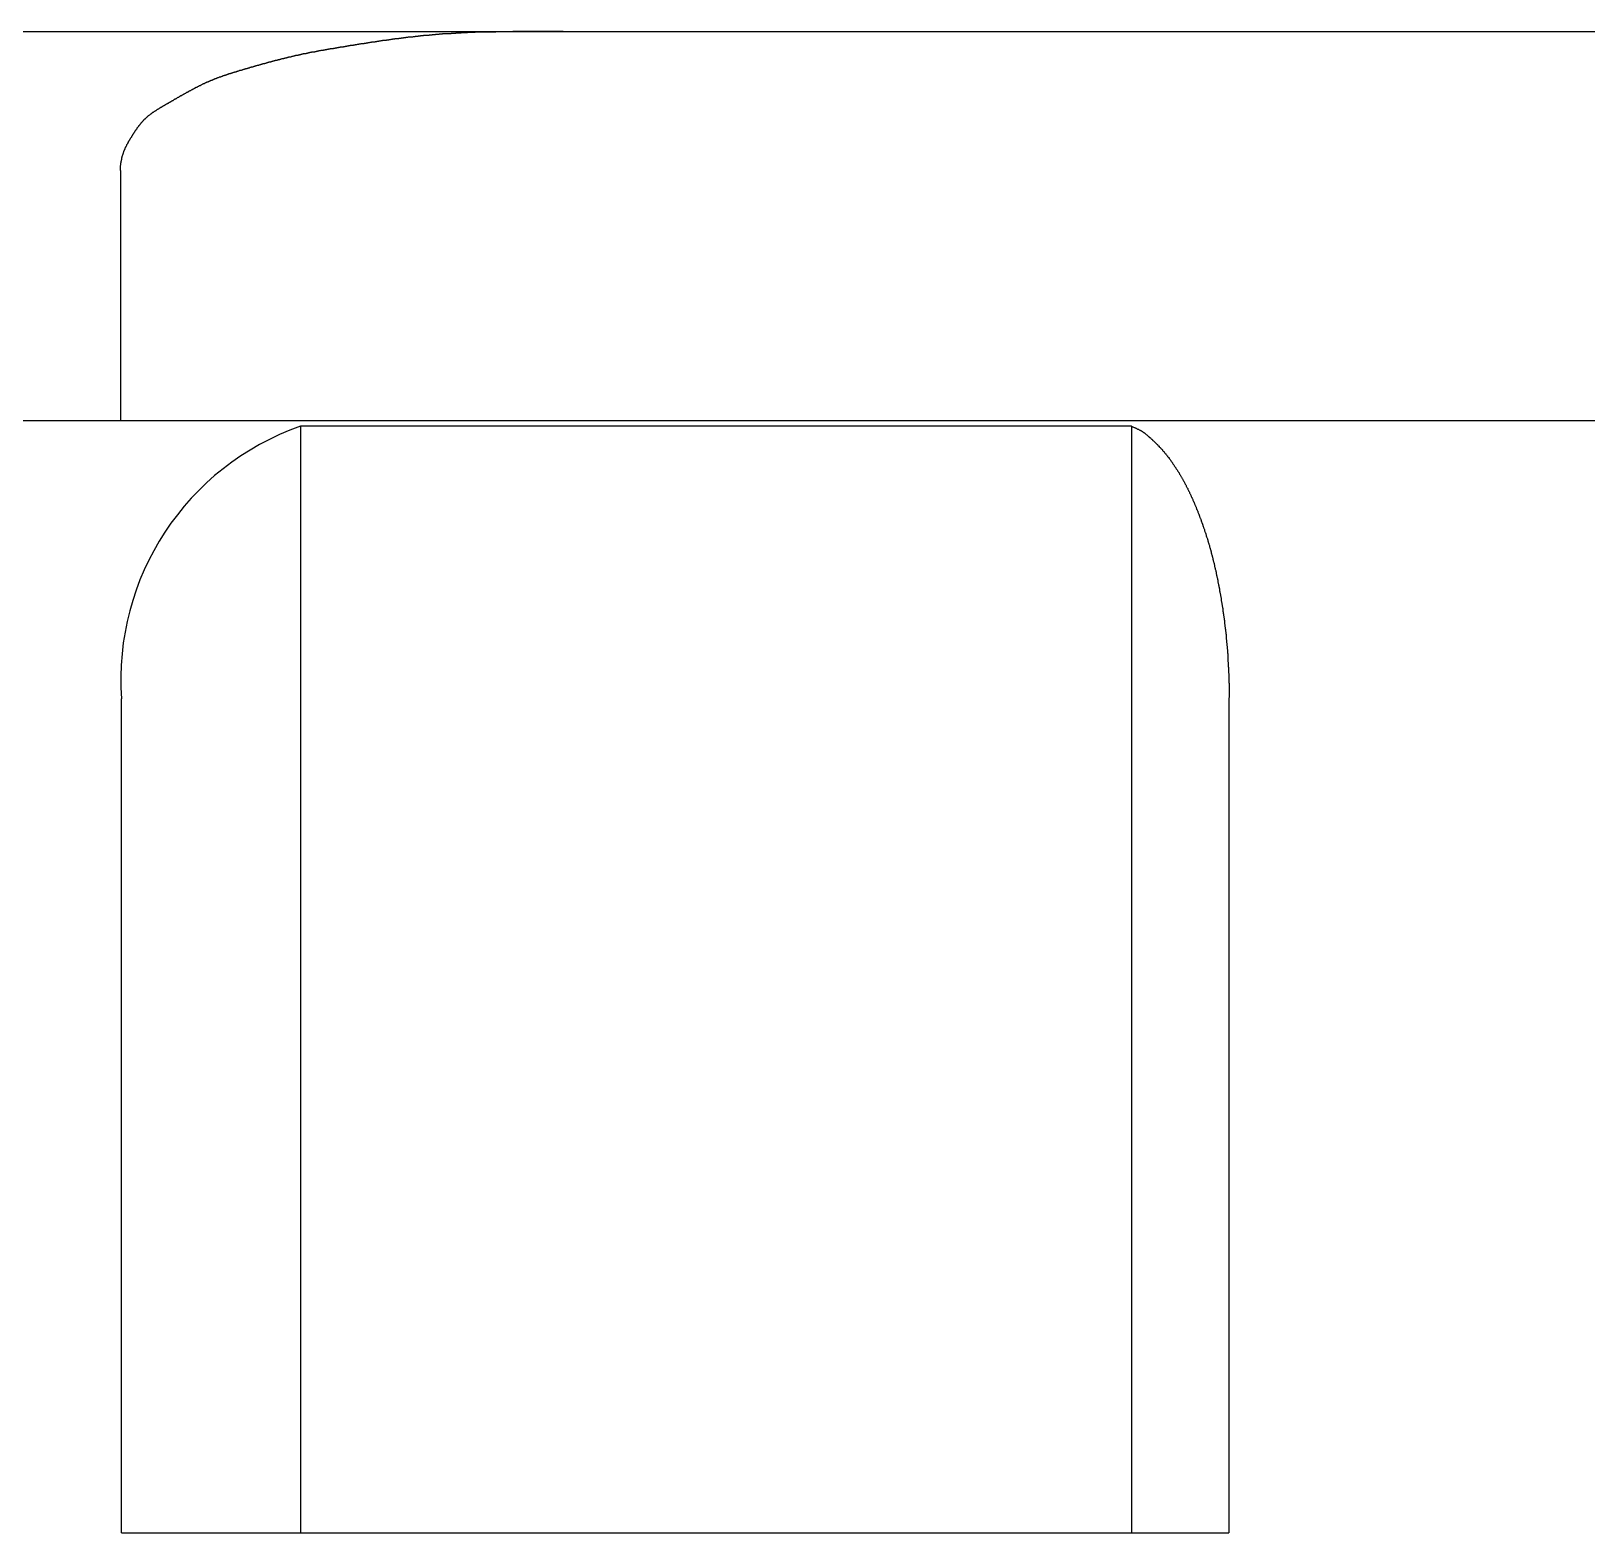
# Model space of a CAD drawing. Extents: x 257 to 467, y 148 to 350.
# Drawn here: x 430.34 to 435.93, y 229.48 to 234.88 of the extents above; entities that cross this region are included whole.
import ezdxf

# ---------------------------------------------------------------- set-up
doc = ezdxf.new("R2010")
doc.units = 0
doc.layers.get('0').update_dxf_attribs({"linetype": 'CONTINUOUS'})

msp = doc.modelspace()

# ---------------------------------------------------------------- linework, layer by layer
at = {"color": 7, "linetype": 'CONTINUOUS'}
for p, q in [((421.5464, 234.8772), (432.2715, 234.8772)), ((432.2715, 234.8772), (439.8214, 234.8772)), ((430.6613, 233.4772), (430.6613, 234.3772)), ((419.5464, 233.4772), (452.5464, 233.4772)), ((431.3076, 233.457), (431.3076, 229.4772)), ((434.2964, 233.457), (431.3076, 233.457)), ((434.2964, 233.457), (434.2964, 229.4772)), ((430.6644, 229.4772), (430.6644, 232.4772)), ((434.6464, 232.4772), (434.6464, 229.4772)), ((430.6644, 229.4772), (434.6464, 229.4772))]:
    msp.add_line(p, q, dxfattribs=at)
at = {"color": 7}
for points in [[(430.661, 234.377, 0), (430.661, 234.378, 0), (430.661, 234.38, 0), (430.661, 234.381, 0), (430.661, 234.382, 0), (430.661, 234.384, 0), (430.661, 234.385, 0), (430.661, 234.386, 0), (430.661, 234.388, 0), (430.661, 234.389, 0), (430.661, 234.39, 0), (430.661, 234.391, 0), (430.661, 234.393, 0), (430.661, 234.394, 0), (430.661, 234.395, 0), (430.662, 234.397, 0), (430.662, 234.398, 0), (430.662, 234.399, 0), (430.662, 234.401, 0), (430.662, 234.402, 0), (430.662, 234.403, 0), (430.662, 234.404, 0), (430.663, 234.406, 0), (430.663, 234.407, 0), (430.663, 234.408, 0), (430.663, 234.41, 0), (430.664, 234.411, 0), (430.664, 234.412, 0), (430.664, 234.414, 0), (430.664, 234.415, 0), (430.665, 234.416, 0), (430.665, 234.417, 0), (430.665, 234.419, 0), (430.665, 234.42, 0), (430.666, 234.421, 0), (430.666, 234.422, 0), (430.666, 234.424, 0), (430.667, 234.425, 0), (430.667, 234.426, 0), (430.667, 234.428, 0), (430.668, 234.429, 0), (430.668, 234.43, 0), (430.668, 234.431, 0), (430.669, 234.433, 0), (430.669, 234.434, 0), (430.67, 234.435, 0), (430.67, 234.436, 0), (430.67, 234.438, 0), (430.671, 234.439, 0), (430.671, 234.44, 0), (430.672, 234.441, 0), (430.672, 234.442, 0), (430.673, 234.444, 0), (430.673, 234.445, 0), (430.673, 234.446, 0), (430.674, 234.447, 0), (430.674, 234.449, 0), (430.675, 234.45, 0), (430.675, 234.451, 0), (430.676, 234.452, 0), (430.676, 234.453, 0), (430.677, 234.455, 0), (430.677, 234.456, 0), (430.678, 234.457, 0), (430.678, 234.458, 0), (430.679, 234.459, 0), (430.68, 234.461, 0), (430.68, 234.462, 0), (430.681, 234.463, 0), (430.681, 234.464, 0), (430.682, 234.465, 0), (430.682, 234.466, 0), (430.683, 234.468, 0), (430.684, 234.469, 0), (430.684, 234.47, 0), (430.685, 234.471, 0), (430.685, 234.472, 0), (430.686, 234.473, 0), (430.687, 234.474, 0), (430.687, 234.476, 0), (430.688, 234.477, 0), (430.689, 234.478, 0), (430.689, 234.479, 0), (430.69, 234.48, 0), (430.69, 234.481, 0), (430.691, 234.482, 0), (430.692, 234.483, 0), (430.692, 234.485, 0), (430.693, 234.486, 0), (430.694, 234.487, 0), (430.694, 234.488, 0), (430.695, 234.489, 0), (430.696, 234.49, 0), (430.696, 234.491, 0), (430.697, 234.492, 0), (430.698, 234.494, 0), (430.699, 234.495, 0), (430.699, 234.496, 0), (430.7, 234.497, 0), (430.701, 234.498, 0), (430.701, 234.499, 0), (430.702, 234.5, 0), (430.703, 234.501, 0), (430.703, 234.502, 0), (430.704, 234.503, 0), (430.705, 234.505, 0), (430.705, 234.506, 0), (430.706, 234.507, 0), (430.707, 234.508, 0), (430.708, 234.509, 0), (430.708, 234.51, 0), (430.709, 234.511, 0), (430.71, 234.512, 0), (430.71, 234.513, 0), (430.711, 234.514, 0), (430.712, 234.516, 0), (430.712, 234.517, 0), (430.713, 234.518, 0), (430.714, 234.519, 0), (430.715, 234.52, 0), (430.715, 234.521, 0), (430.716, 234.522, 0), (430.717, 234.523, 0), (430.717, 234.524, 0), (430.718, 234.525, 0), (430.719, 234.526, 0), (430.72, 234.527, 0), (430.72, 234.529, 0), (430.721, 234.53, 0), (430.722, 234.531, 0), (430.723, 234.532, 0), (430.723, 234.533, 0), (430.724, 234.534, 0), (430.725, 234.535, 0), (430.726, 234.536, 0), (430.727, 234.537, 0), (430.727, 234.538, 0), (430.728, 234.539, 0), (430.729, 234.54, 0), (430.73, 234.541, 0), (430.731, 234.542, 0), (430.731, 234.543, 0), (430.732, 234.544, 0), (430.733, 234.545, 0), (430.734, 234.546, 0), (430.735, 234.547, 0), (430.735, 234.548, 0), (430.736, 234.549, 0), (430.737, 234.55, 0), (430.738, 234.551, 0), (430.739, 234.552, 0), (430.74, 234.553, 0), (430.741, 234.554, 0), (430.742, 234.555, 0), (430.742, 234.556, 0), (430.743, 234.557, 0), (430.744, 234.558, 0), (430.745, 234.559, 0), (430.746, 234.56, 0), (430.747, 234.561, 0), (430.748, 234.562, 0), (430.749, 234.562, 0), (430.75, 234.563, 0), (430.751, 234.564, 0), (430.752, 234.565, 0), (430.753, 234.566, 0), (430.754, 234.567, 0), (430.755, 234.568, 0), (430.756, 234.569, 0), (430.757, 234.57, 0), (430.757, 234.57, 0), (430.758, 234.571, 0), (430.759, 234.572, 0), (430.76, 234.573, 0), (430.761, 234.574, 0), (430.762, 234.575, 0), (430.763, 234.575, 0), (430.764, 234.576, 0), (430.766, 234.577, 0), (430.767, 234.578, 0), (430.768, 234.579, 0), (430.769, 234.579, 0), (430.77, 234.58, 0), (430.771, 234.581, 0), (430.772, 234.582, 0), (430.773, 234.583, 0), (430.774, 234.583, 0), (430.775, 234.584, 0), (430.776, 234.585, 0), (430.777, 234.586, 0), (430.778, 234.586, 0), (430.779, 234.587, 0), (430.78, 234.588, 0), (430.781, 234.588, 0), (430.782, 234.589, 0), (430.784, 234.59, 0), (430.785, 234.591, 0), (430.786, 234.591, 0), (430.787, 234.592, 0), (430.788, 234.593, 0), (430.789, 234.593, 0), (430.79, 234.594, 0), (430.791, 234.595, 0), (430.792, 234.596, 0), (430.793, 234.596, 0), (430.795, 234.597, 0), (430.796, 234.598, 0), (430.797, 234.598, 0), (430.798, 234.599, 0), (430.799, 234.6, 0), (430.8, 234.6, 0), (430.801, 234.601, 0), (430.802, 234.602, 0), (430.803, 234.602, 0), (430.805, 234.603, 0), (430.806, 234.604, 0), (430.807, 234.604, 0), (430.808, 234.605, 0), (430.809, 234.606, 0), (430.81, 234.606, 0), (430.811, 234.607, 0), (430.812, 234.608, 0), (430.813, 234.608, 0), (430.815, 234.609, 0), (430.816, 234.61, 0), (430.817, 234.61, 0), (430.818, 234.611, 0), (430.819, 234.612, 0), (430.82, 234.612, 0), (430.821, 234.613, 0), (430.822, 234.614, 0), (430.824, 234.614, 0), (430.825, 234.615, 0), (430.826, 234.616, 0), (430.827, 234.616, 0), (430.828, 234.617, 0), (430.829, 234.617, 0), (430.83, 234.618, 0), (430.831, 234.619, 0), (430.833, 234.619, 0), (430.834, 234.62, 0), (430.835, 234.621, 0), (430.836, 234.621, 0), (430.837, 234.622, 0), (430.838, 234.623, 0), (430.839, 234.623, 0), (430.841, 234.624, 0), (430.842, 234.625, 0), (430.843, 234.625, 0), (430.844, 234.626, 0), (430.845, 234.627, 0), (430.846, 234.627, 0), (430.847, 234.628, 0), (430.848, 234.629, 0), (430.85, 234.629, 0), (430.851, 234.63, 0), (430.852, 234.631, 0), (430.853, 234.631, 0), (430.854, 234.632, 0), (430.855, 234.633, 0), (430.856, 234.633, 0), (430.857, 234.634, 0), (430.859, 234.634, 0), (430.86, 234.635, 0), (430.861, 234.636, 0), (430.862, 234.636, 0), (430.863, 234.637, 0), (430.864, 234.638, 0), (430.865, 234.638, 0), (430.866, 234.639, 0), (430.868, 234.64, 0), (430.869, 234.64, 0), (430.87, 234.641, 0), (430.871, 234.642, 0), (430.872, 234.642, 0), (430.873, 234.643, 0), (430.874, 234.644, 0), (430.875, 234.644, 0), (430.877, 234.645, 0), (430.878, 234.646, 0), (430.879, 234.646, 0), (430.88, 234.647, 0), (430.881, 234.647, 0), (430.882, 234.648, 0), (430.883, 234.649, 0), (430.884, 234.649, 0), (430.886, 234.65, 0), (430.887, 234.651, 0), (430.888, 234.651, 0), (430.889, 234.652, 0), (430.89, 234.653, 0), (430.891, 234.653, 0), (430.892, 234.654, 0), (430.894, 234.655, 0), (430.895, 234.655, 0), (430.896, 234.656, 0), (430.897, 234.656, 0), (430.898, 234.657, 0), (430.899, 234.658, 0), (430.9, 234.658, 0), (430.901, 234.659, 0), (430.903, 234.66, 0), (430.904, 234.66, 0), (430.905, 234.661, 0), (430.906, 234.661, 0), (430.907, 234.662, 0), (430.908, 234.663, 0), (430.909, 234.663, 0), (430.911, 234.664, 0), (430.912, 234.665, 0), (430.913, 234.665, 0), (430.914, 234.666, 0), (430.915, 234.666, 0), (430.916, 234.667, 0), (430.918, 234.668, 0), (430.919, 234.668, 0), (430.92, 234.669, 0), (430.921, 234.669, 0), (430.922, 234.67, 0), (430.923, 234.671, 0), (430.924, 234.671, 0), (430.926, 234.672, 0), (430.927, 234.673, 0), (430.928, 234.673, 0), (430.929, 234.674, 0), (430.93, 234.674, 0), (430.931, 234.675, 0), (430.932, 234.676, 0), (430.934, 234.676, 0), (430.935, 234.677, 0), (430.936, 234.677, 0), (430.937, 234.678, 0), (430.938, 234.678, 0), (430.939, 234.679, 0), (430.941, 234.68, 0), (430.942, 234.68, 0), (430.943, 234.681, 0), (430.944, 234.681, 0), (430.945, 234.682, 0), (430.946, 234.683, 0), (430.948, 234.683, 0), (430.949, 234.684, 0), (430.95, 234.684, 0), (430.951, 234.685, 0), (430.952, 234.685, 0), (430.953, 234.686, 0), (430.955, 234.687, 0), (430.956, 234.687, 0), (430.957, 234.688, 0), (430.958, 234.688, 0), (430.959, 234.689, 0), (430.961, 234.689, 0), (430.962, 234.69, 0), (430.963, 234.69, 0), (430.964, 234.691, 0), (430.965, 234.692, 0), (430.966, 234.692, 0), (430.968, 234.693, 0), (430.969, 234.693, 0), (430.97, 234.694, 0), (430.971, 234.694, 0), (430.972, 234.695, 0), (430.974, 234.695, 0), (430.975, 234.696, 0), (430.976, 234.696, 0), (430.977, 234.697, 0), (430.978, 234.697, 0), (430.979, 234.698, 0), (430.981, 234.698, 0), (430.982, 234.699, 0), (430.983, 234.699, 0), (430.984, 234.7, 0), (430.985, 234.7, 0), (430.987, 234.701, 0), (430.988, 234.701, 0), (430.989, 234.702, 0), (430.99, 234.702, 0), (430.991, 234.703, 0), (430.993, 234.703, 0), (430.994, 234.704, 0), (430.995, 234.704, 0), (430.996, 234.705, 0), (430.998, 234.705, 0), (430.999, 234.706, 0), (431, 234.706, 0), (431.001, 234.707, 0), (431.002, 234.707, 0), (431.004, 234.708, 0), (431.005, 234.708, 0), (431.006, 234.709, 0), (431.007, 234.709, 0), (431.008, 234.71, 0), (431.01, 234.71, 0), (431.011, 234.711, 0), (431.012, 234.711, 0), (431.013, 234.711, 0), (431.015, 234.712, 0), (431.016, 234.712, 0), (431.017, 234.713, 0), (431.018, 234.713, 0), (431.019, 234.714, 0), (431.021, 234.714, 0), (431.022, 234.715, 0), (431.023, 234.715, 0), (431.024, 234.715, 0), (431.026, 234.716, 0), (431.027, 234.716, 0), (431.028, 234.717, 0), (431.029, 234.717, 0), (431.03, 234.718, 0), (431.032, 234.718, 0), (431.033, 234.718, 0), (431.034, 234.719, 0), (431.035, 234.719, 0), (431.037, 234.72, 0), (431.038, 234.72, 0), (431.039, 234.721, 0), (431.04, 234.721, 0), (431.042, 234.721, 0), (431.043, 234.722, 0), (431.044, 234.722, 0), (431.045, 234.723, 0), (431.047, 234.723, 0), (431.048, 234.723, 0), (431.049, 234.724, 0), (431.05, 234.724, 0), (431.051, 234.725, 0), (431.053, 234.725, 0), (431.054, 234.725, 0), (431.055, 234.726, 0), (431.056, 234.726, 0), (431.058, 234.727, 0), (431.059, 234.727, 0), (431.06, 234.727, 0), (431.061, 234.728, 0), (431.063, 234.728, 0), (431.064, 234.729, 0), (431.065, 234.729, 0), (431.066, 234.729, 0), (431.068, 234.73, 0), (431.069, 234.73, 0), (431.07, 234.73, 0), (431.071, 234.731, 0), (431.073, 234.731, 0), (431.074, 234.732, 0), (431.075, 234.732, 0), (431.076, 234.732, 0), (431.078, 234.733, 0), (431.079, 234.733, 0), (431.08, 234.734, 0), (431.081, 234.734, 0), (431.083, 234.734, 0), (431.084, 234.735, 0), (431.085, 234.735, 0), (431.086, 234.735, 0), (431.088, 234.736, 0), (431.089, 234.736, 0), (431.09, 234.737, 0), (431.091, 234.737, 0), (431.093, 234.737, 0), (431.094, 234.738, 0), (431.095, 234.738, 0), (431.096, 234.738, 0), (431.098, 234.739, 0), (431.099, 234.739, 0), (431.1, 234.74, 0), (431.101, 234.74, 0), (431.102, 234.74, 0), (431.104, 234.741, 0), (431.105, 234.741, 0), (431.106, 234.741, 0), (431.107, 234.742, 0), (431.109, 234.742, 0), (431.11, 234.742, 0), (431.111, 234.743, 0), (431.112, 234.743, 0), (431.114, 234.744, 0), (431.115, 234.744, 0), (431.116, 234.744, 0), (431.117, 234.745, 0), (431.119, 234.745, 0), (431.12, 234.745, 0), (431.121, 234.746, 0), (431.122, 234.746, 0), (431.124, 234.746, 0), (431.125, 234.747, 0), (431.126, 234.747, 0), (431.127, 234.748, 0), (431.129, 234.748, 0), (431.13, 234.748, 0), (431.131, 234.749, 0), (431.132, 234.749, 0), (431.134, 234.749, 0), (431.135, 234.75, 0), (431.136, 234.75, 0), (431.137, 234.75, 0), (431.139, 234.751, 0), (431.14, 234.751, 0), (431.141, 234.752, 0), (431.142, 234.752, 0), (431.144, 234.752, 0), (431.145, 234.753, 0), (431.146, 234.753, 0), (431.147, 234.753, 0), (431.149, 234.754, 0), (431.15, 234.754, 0), (431.151, 234.754, 0), (431.153, 234.755, 0), (431.154, 234.755, 0), (431.155, 234.755, 0), (431.156, 234.756, 0), (431.158, 234.756, 0), (431.159, 234.757, 0), (431.16, 234.757, 0), (431.161, 234.757, 0), (431.163, 234.758, 0), (431.164, 234.758, 0), (431.165, 234.758, 0), (431.166, 234.759, 0), (431.168, 234.759, 0), (431.169, 234.759, 0), (431.17, 234.76, 0), (431.171, 234.76, 0), (431.173, 234.76, 0), (431.174, 234.761, 0), (431.175, 234.761, 0), (431.176, 234.761, 0), (431.178, 234.762, 0), (431.179, 234.762, 0), (431.18, 234.762, 0), (431.181, 234.763, 0), (431.183, 234.763, 0), (431.184, 234.763, 0), (431.185, 234.764, 0), (431.186, 234.764, 0), (431.188, 234.765, 0), (431.189, 234.765, 0), (431.19, 234.765, 0), (431.191, 234.766, 0), (431.193, 234.766, 0), (431.194, 234.766, 0), (431.195, 234.767, 0), (431.196, 234.767, 0), (431.198, 234.767, 0), (431.199, 234.768, 0), (431.2, 234.768, 0), (431.201, 234.768, 0), (431.203, 234.769, 0), (431.204, 234.769, 0), (431.205, 234.769, 0), (431.206, 234.77, 0), (431.208, 234.77, 0), (431.209, 234.77, 0), (431.21, 234.771, 0), (431.212, 234.771, 0), (431.213, 234.771, 0), (431.214, 234.772, 0), (431.215, 234.772, 0), (431.217, 234.772, 0), (431.218, 234.773, 0), (431.219, 234.773, 0), (431.22, 234.773, 0), (431.222, 234.774, 0), (431.223, 234.774, 0), (431.224, 234.774, 0), (431.225, 234.775, 0), (431.227, 234.775, 0), (431.228, 234.775, 0), (431.229, 234.776, 0), (431.23, 234.776, 0), (431.232, 234.776, 0), (431.233, 234.776, 0), (431.234, 234.777, 0), (431.235, 234.777, 0), (431.237, 234.777, 0), (431.238, 234.778, 0), (431.239, 234.778, 0), (431.24, 234.778, 0), (431.242, 234.779, 0), (431.243, 234.779, 0), (431.244, 234.779, 0), (431.246, 234.78, 0), (431.247, 234.78, 0), (431.248, 234.78, 0), (431.249, 234.781, 0), (431.251, 234.781, 0), (431.252, 234.781, 0), (431.253, 234.782, 0), (431.254, 234.782, 0), (431.256, 234.782, 0), (431.257, 234.782, 0), (431.258, 234.783, 0), (431.259, 234.783, 0), (431.261, 234.783, 0), (431.262, 234.784, 0), (431.263, 234.784, 0), (431.265, 234.784, 0), (431.266, 234.785, 0), (431.267, 234.785, 0), (431.268, 234.785, 0), (431.27, 234.786, 0), (431.271, 234.786, 0), (431.272, 234.786, 0), (431.273, 234.786, 0), (431.275, 234.787, 0), (431.276, 234.787, 0), (431.277, 234.787, 0), (431.278, 234.788, 0), (431.28, 234.788, 0), (431.281, 234.788, 0), (431.282, 234.788, 0), (431.284, 234.789, 0), (431.285, 234.789, 0), (431.286, 234.789, 0), (431.287, 234.79, 0), (431.289, 234.79, 0), (431.29, 234.79, 0), (431.291, 234.791, 0), (431.292, 234.791, 0), (431.294, 234.791, 0), (431.295, 234.791, 0), (431.296, 234.792, 0), (431.297, 234.792, 0), (431.299, 234.792, 0), (431.3, 234.792, 0), (431.301, 234.793, 0), (431.303, 234.793, 0), (431.304, 234.793, 0), (431.305, 234.794, 0), (431.306, 234.794, 0), (431.308, 234.794, 0), (431.309, 234.794, 0), (431.31, 234.795, 0), (431.311, 234.795, 0), (431.313, 234.795, 0), (431.314, 234.796, 0), (431.315, 234.796, 0), (431.317, 234.796, 0), (431.318, 234.796, 0), (431.319, 234.797, 0), (431.32, 234.797, 0), (431.322, 234.797, 0), (431.323, 234.797, 0), (431.324, 234.798, 0), (431.325, 234.798, 0), (431.327, 234.798, 0), (431.328, 234.798, 0), (431.329, 234.799, 0), (431.331, 234.799, 0), (431.332, 234.799, 0), (431.333, 234.799, 0), (431.334, 234.8, 0), (431.336, 234.8, 0), (431.337, 234.8, 0), (431.338, 234.801, 0), (431.34, 234.801, 0), (431.341, 234.801, 0), (431.342, 234.801, 0), (431.343, 234.802, 0), (431.345, 234.802, 0), (431.346, 234.802, 0), (431.347, 234.802, 0), (431.348, 234.803, 0), (431.35, 234.803, 0), (431.351, 234.803, 0), (431.352, 234.803, 0), (431.354, 234.804, 0), (431.355, 234.804, 0), (431.356, 234.804, 0), (431.357, 234.804, 0), (431.359, 234.804, 0), (431.36, 234.805, 0), (431.361, 234.805, 0), (431.363, 234.805, 0), (431.364, 234.805, 0), (431.365, 234.806, 0), (431.366, 234.806, 0), (431.368, 234.806, 0), (431.369, 234.806, 0), (431.37, 234.807, 0), (431.371, 234.807, 0), (431.373, 234.807, 0), (431.374, 234.807, 0), (431.375, 234.808, 0), (431.377, 234.808, 0), (431.378, 234.808, 0), (431.379, 234.808, 0), (431.38, 234.808, 0), (431.382, 234.809, 0), (431.383, 234.809, 0), (431.384, 234.809, 0), (431.386, 234.809, 0), (431.387, 234.81, 0), (431.388, 234.81, 0), (431.389, 234.81, 0), (431.391, 234.81, 0), (431.392, 234.811, 0), (431.393, 234.811, 0), (431.395, 234.811, 0), (431.396, 234.811, 0), (431.397, 234.811, 0), (431.398, 234.812, 0), (431.4, 234.812, 0), (431.401, 234.812, 0), (431.402, 234.812, 0), (431.404, 234.813, 0), (431.405, 234.813, 0), (431.406, 234.813, 0), (431.407, 234.813, 0), (431.409, 234.813, 0), (431.41, 234.814, 0), (431.411, 234.814, 0), (431.413, 234.814, 0), (431.414, 234.814, 0), (431.415, 234.815, 0), (431.416, 234.815, 0), (431.418, 234.815, 0), (431.419, 234.815, 0), (431.42, 234.815, 0), (431.421, 234.816, 0), (431.423, 234.816, 0), (431.424, 234.816, 0), (431.425, 234.816, 0), (431.427, 234.816, 0), (431.428, 234.817, 0), (431.429, 234.817, 0), (431.43, 234.817, 0), (431.432, 234.817, 0), (431.433, 234.818, 0), (431.434, 234.818, 0), (431.436, 234.818, 0), (431.437, 234.818, 0), (431.438, 234.818, 0), (431.439, 234.819, 0), (431.441, 234.819, 0), (431.442, 234.819, 0), (431.443, 234.819, 0), (431.445, 234.819, 0), (431.446, 234.82, 0), (431.447, 234.82, 0), (431.448, 234.82, 0), (431.45, 234.82, 0), (431.451, 234.821, 0), (431.452, 234.821, 0), (431.454, 234.821, 0), (431.455, 234.821, 0), (431.456, 234.821, 0), (431.457, 234.822, 0), (431.459, 234.822, 0), (431.46, 234.822, 0), (431.461, 234.822, 0), (431.463, 234.822, 0), (431.464, 234.823, 0), (431.465, 234.823, 0), (431.466, 234.823, 0), (431.468, 234.823, 0), (431.469, 234.824, 0), (431.47, 234.824, 0), (431.472, 234.824, 0), (431.473, 234.824, 0), (431.474, 234.824, 0), (431.475, 234.825, 0), (431.477, 234.825, 0), (431.478, 234.825, 0), (431.479, 234.825, 0), (431.481, 234.825, 0), (431.482, 234.826, 0), (431.483, 234.826, 0), (431.484, 234.826, 0), (431.486, 234.826, 0), (431.487, 234.826, 0), (431.488, 234.827, 0), (431.49, 234.827, 0), (431.491, 234.827, 0), (431.492, 234.827, 0), (431.493, 234.828, 0), (431.495, 234.828, 0), (431.496, 234.828, 0), (431.497, 234.828, 0), (431.499, 234.828, 0), (431.5, 234.829, 0), (431.501, 234.829, 0), (431.502, 234.829, 0), (431.504, 234.829, 0), (431.505, 234.829, 0), (431.506, 234.83, 0), (431.508, 234.83, 0), (431.509, 234.83, 0), (431.51, 234.83, 0), (431.511, 234.83, 0), (431.513, 234.831, 0), (431.514, 234.831, 0), (431.515, 234.831, 0), (431.517, 234.831, 0), (431.518, 234.831, 0), (431.519, 234.832, 0), (431.52, 234.832, 0), (431.522, 234.832, 0), (431.523, 234.832, 0), (431.524, 234.832, 0), (431.526, 234.833, 0), (431.527, 234.833, 0), (431.528, 234.833, 0), (431.529, 234.833, 0), (431.531, 234.833, 0), (431.532, 234.834, 0), (431.533, 234.834, 0), (431.535, 234.834, 0), (431.536, 234.834, 0), (431.537, 234.834, 0), (431.538, 234.835, 0), (431.54, 234.835, 0), (431.541, 234.835, 0), (431.542, 234.835, 0), (431.544, 234.835, 0), (431.545, 234.836, 0), (431.546, 234.836, 0), (431.547, 234.836, 0), (431.549, 234.836, 0), (431.55, 234.836, 0), (431.551, 234.837, 0), (431.553, 234.837, 0), (431.554, 234.837, 0), (431.555, 234.837, 0), (431.556, 234.837, 0), (431.558, 234.838, 0), (431.559, 234.838, 0), (431.56, 234.838, 0), (431.562, 234.838, 0), (431.563, 234.838, 0), (431.564, 234.839, 0), (431.565, 234.839, 0), (431.567, 234.839, 0), (431.568, 234.839, 0), (431.569, 234.839, 0), (431.571, 234.84, 0), (431.572, 234.84, 0), (431.573, 234.84, 0), (431.574, 234.84, 0), (431.576, 234.84, 0), (431.577, 234.841, 0), (431.578, 234.841, 0), (431.58, 234.841, 0), (431.581, 234.841, 0), (431.582, 234.841, 0), (431.583, 234.842, 0), (431.585, 234.842, 0), (431.586, 234.842, 0), (431.587, 234.842, 0), (431.589, 234.842, 0), (431.59, 234.842, 0), (431.591, 234.843, 0), (431.592, 234.843, 0), (431.594, 234.843, 0), (431.595, 234.843, 0), (431.596, 234.843, 0), (431.598, 234.844, 0), (431.599, 234.844, 0), (431.6, 234.844, 0), (431.601, 234.844, 0), (431.603, 234.844, 0), (431.604, 234.845, 0), (431.605, 234.845, 0), (431.607, 234.845, 0), (431.608, 234.845, 0), (431.609, 234.845, 0), (431.61, 234.845, 0), (431.612, 234.846, 0), (431.613, 234.846, 0), (431.614, 234.846, 0), (431.616, 234.846, 0), (431.617, 234.846, 0), (431.618, 234.847, 0), (431.62, 234.847, 0), (431.621, 234.847, 0), (431.622, 234.847, 0), (431.623, 234.847, 0), (431.625, 234.847, 0), (431.626, 234.848, 0), (431.627, 234.848, 0), (431.629, 234.848, 0), (431.63, 234.848, 0), (431.631, 234.848, 0), (431.632, 234.848, 0), (431.634, 234.849, 0), (431.635, 234.849, 0), (431.636, 234.849, 0), (431.638, 234.849, 0), (431.639, 234.849, 0), (431.64, 234.85, 0), (431.641, 234.85, 0), (431.643, 234.85, 0), (431.644, 234.85, 0), (431.645, 234.85, 0), (431.647, 234.85, 0), (431.648, 234.851, 0), (431.649, 234.851, 0), (431.65, 234.851, 0), (431.652, 234.851, 0), (431.653, 234.851, 0), (431.654, 234.851, 0), (431.656, 234.852, 0), (431.657, 234.852, 0), (431.658, 234.852, 0), (431.66, 234.852, 0), (431.661, 234.852, 0), (431.662, 234.852, 0), (431.663, 234.853, 0), (431.665, 234.853, 0), (431.666, 234.853, 0), (431.667, 234.853, 0), (431.669, 234.853, 0), (431.67, 234.853, 0), (431.671, 234.854, 0), (431.672, 234.854, 0), (431.674, 234.854, 0), (431.675, 234.854, 0), (431.676, 234.854, 0), (431.678, 234.854, 0), (431.679, 234.855, 0), (431.68, 234.855, 0), (431.681, 234.855, 0), (431.683, 234.855, 0), (431.684, 234.855, 0), (431.685, 234.855, 0), (431.687, 234.855, 0), (431.688, 234.856, 0), (431.689, 234.856, 0), (431.691, 234.856, 0), (431.692, 234.856, 0), (431.693, 234.856, 0), (431.694, 234.856, 0), (431.696, 234.857, 0), (431.697, 234.857, 0), (431.698, 234.857, 0), (431.7, 234.857, 0), (431.701, 234.857, 0), (431.702, 234.857, 0), (431.703, 234.857, 0), (431.705, 234.858, 0), (431.706, 234.858, 0), (431.707, 234.858, 0), (431.709, 234.858, 0), (431.71, 234.858, 0), (431.711, 234.858, 0), (431.712, 234.858, 0), (431.714, 234.859, 0), (431.715, 234.859, 0), (431.716, 234.859, 0), (431.718, 234.859, 0), (431.719, 234.859, 0), (431.72, 234.859, 0), (431.722, 234.86, 0), (431.723, 234.86, 0), (431.724, 234.86, 0), (431.725, 234.86, 0), (431.727, 234.86, 0), (431.728, 234.86, 0), (431.729, 234.86, 0), (431.731, 234.86, 0), (431.732, 234.861, 0), (431.733, 234.861, 0), (431.734, 234.861, 0), (431.736, 234.861, 0), (431.737, 234.861, 0), (431.738, 234.861, 0), (431.74, 234.861, 0), (431.741, 234.862, 0), (431.742, 234.862, 0), (431.744, 234.862, 0), (431.745, 234.862, 0), (431.746, 234.862, 0), (431.747, 234.862, 0), (431.749, 234.862, 0), (431.75, 234.862, 0), (431.751, 234.863, 0), (431.753, 234.863, 0), (431.754, 234.863, 0), (431.755, 234.863, 0), (431.756, 234.863, 0), (431.758, 234.863, 0), (431.759, 234.863, 0), (431.76, 234.864, 0), (431.762, 234.864, 0), (431.763, 234.864, 0), (431.764, 234.864, 0), (431.766, 234.864, 0), (431.767, 234.864, 0), (431.768, 234.864, 0), (431.769, 234.864, 0), (431.771, 234.864, 0), (431.772, 234.865, 0), (431.773, 234.865, 0), (431.775, 234.865, 0), (431.776, 234.865, 0), (431.777, 234.865, 0), (431.779, 234.865, 0), (431.78, 234.865, 0), (431.781, 234.865, 0), (431.782, 234.866, 0), (431.784, 234.866, 0), (431.785, 234.866, 0), (431.786, 234.866, 0), (431.788, 234.866, 0), (431.789, 234.866, 0), (431.79, 234.866, 0), (431.792, 234.866, 0), (431.793, 234.866, 0), (431.794, 234.867, 0), (431.795, 234.867, 0), (431.797, 234.867, 0), (431.798, 234.867, 0), (431.799, 234.867, 0), (431.801, 234.867, 0), (431.802, 234.867, 0), (431.803, 234.867, 0), (431.804, 234.867, 0), (431.806, 234.867, 0), (431.807, 234.868, 0), (431.808, 234.868, 0), (431.81, 234.868, 0), (431.811, 234.868, 0), (431.812, 234.868, 0), (431.814, 234.868, 0), (431.815, 234.868, 0), (431.816, 234.868, 0), (431.817, 234.868, 0), (431.819, 234.868, 0), (431.82, 234.869, 0), (431.821, 234.869, 0), (431.823, 234.869, 0), (431.824, 234.869, 0), (431.825, 234.869, 0), (431.827, 234.869, 0), (431.828, 234.869, 0), (431.829, 234.869, 0), (431.83, 234.869, 0), (431.832, 234.869, 0), (431.833, 234.869, 0), (431.834, 234.869, 0), (431.836, 234.87, 0), (431.837, 234.87, 0), (431.838, 234.87, 0), (431.84, 234.87, 0), (431.841, 234.87, 0), (431.842, 234.87, 0), (431.843, 234.87, 0), (431.845, 234.87, 0), (431.846, 234.87, 0), (431.847, 234.87, 0), (431.849, 234.87, 0), (431.85, 234.87, 0), (431.851, 234.871, 0), (431.853, 234.871, 0), (431.854, 234.871, 0), (431.855, 234.871, 0), (431.856, 234.871, 0), (431.858, 234.871, 0), (431.859, 234.871, 0), (431.86, 234.871, 0), (431.862, 234.871, 0), (431.863, 234.871, 0), (431.864, 234.871, 0), (431.866, 234.871, 0), (431.867, 234.871, 0), (431.868, 234.872, 0), (431.869, 234.872, 0), (431.871, 234.872, 0), (431.872, 234.872, 0), (431.873, 234.872, 0), (431.875, 234.872, 0), (431.876, 234.872, 0), (431.877, 234.872, 0), (431.879, 234.872, 0), (431.88, 234.872, 0), (431.881, 234.872, 0), (431.882, 234.872, 0), (431.884, 234.872, 0), (431.885, 234.872, 0), (431.886, 234.872, 0), (431.888, 234.873, 0), (431.889, 234.873, 0), (431.89, 234.873, 0), (431.892, 234.873, 0), (431.893, 234.873, 0), (431.894, 234.873, 0), (431.895, 234.873, 0), (431.897, 234.873, 0), (431.898, 234.873, 0), (431.899, 234.873, 0), (431.901, 234.873, 0), (431.902, 234.873, 0), (431.903, 234.873, 0), (431.905, 234.873, 0), (431.906, 234.873, 0), (431.907, 234.873, 0), (431.908, 234.873, 0), (431.91, 234.874, 0), (431.911, 234.874, 0), (431.912, 234.874, 0), (431.914, 234.874, 0), (431.915, 234.874, 0), (431.916, 234.874, 0), (431.918, 234.874, 0), (431.919, 234.874, 0), (431.92, 234.874, 0), (431.921, 234.874, 0), (431.923, 234.874, 0), (431.924, 234.874, 0), (431.925, 234.874, 0), (431.927, 234.874, 0), (431.928, 234.874, 0), (431.929, 234.874, 0), (431.931, 234.874, 0), (431.932, 234.874, 0), (431.933, 234.874, 0), (431.934, 234.874, 0), (431.936, 234.874, 0), (431.937, 234.875, 0), (431.938, 234.875, 0), (431.94, 234.875, 0), (431.941, 234.875, 0), (431.942, 234.875, 0), (431.944, 234.875, 0), (431.945, 234.875, 0), (431.946, 234.875, 0), (431.947, 234.875, 0), (431.949, 234.875, 0), (431.95, 234.875, 0), (431.951, 234.875, 0), (431.953, 234.875, 0), (431.954, 234.875, 0), (431.955, 234.875, 0), (431.957, 234.875, 0), (431.958, 234.875, 0), (431.959, 234.875, 0), (431.96, 234.875, 0), (431.962, 234.875, 0), (431.963, 234.875, 0), (431.964, 234.875, 0), (431.966, 234.875, 0), (431.967, 234.875, 0), (431.968, 234.876, 0), (431.97, 234.876, 0), (431.971, 234.876, 0), (431.972, 234.876, 0), (431.973, 234.876, 0), (431.975, 234.876, 0), (431.976, 234.876, 0), (431.977, 234.876, 0), (431.979, 234.876, 0), (431.98, 234.876, 0), (431.981, 234.876, 0), (431.983, 234.876, 0), (431.984, 234.876, 0), (431.985, 234.876, 0), (431.986, 234.876, 0), (431.988, 234.876, 0), (431.989, 234.876, 0), (431.99, 234.876, 0), (431.992, 234.876, 0), (431.993, 234.876, 0), (431.994, 234.876, 0), (431.996, 234.876, 0), (431.997, 234.876, 0), (431.998, 234.876, 0), (431.999, 234.876, 0), (432.001, 234.876, 0), (432.002, 234.876, 0), (432.003, 234.876, 0), (432.005, 234.876, 0), (432.006, 234.876, 0), (432.007, 234.876, 0), (432.009, 234.876, 0), (432.01, 234.876, 0), (432.011, 234.877, 0), (432.013, 234.877, 0), (432.014, 234.877, 0), (432.015, 234.877, 0), (432.016, 234.877, 0), (432.018, 234.877, 0), (432.019, 234.877, 0), (432.02, 234.877, 0), (432.022, 234.877, 0), (432.023, 234.877, 0), (432.024, 234.877, 0), (432.026, 234.877, 0), (432.027, 234.877, 0), (432.028, 234.877, 0), (432.029, 234.877, 0), (432.031, 234.877, 0), (432.032, 234.877, 0), (432.033, 234.877, 0), (432.035, 234.877, 0), (432.036, 234.877, 0), (432.037, 234.877, 0), (432.039, 234.877, 0), (432.04, 234.877, 0), (432.041, 234.877, 0), (432.042, 234.877, 0), (432.044, 234.877, 0), (432.045, 234.877, 0), (432.046, 234.877, 0), (432.048, 234.877, 0), (432.049, 234.877, 0), (432.05, 234.877, 0), (432.052, 234.877, 0), (432.053, 234.877, 0), (432.054, 234.877, 0), (432.055, 234.877, 0), (432.057, 234.877, 0), (432.058, 234.877, 0), (432.059, 234.877, 0), (432.061, 234.877, 0), (432.062, 234.877, 0), (432.063, 234.877, 0), (432.065, 234.877, 0), (432.066, 234.877, 0), (432.067, 234.877, 0), (432.068, 234.877, 0), (432.07, 234.877, 0), (432.071, 234.877, 0), (432.072, 234.878, 0), (432.074, 234.878, 0), (432.075, 234.878, 0), (432.076, 234.878, 0), (432.078, 234.878, 0), (432.079, 234.878, 0), (432.08, 234.878, 0), (432.081, 234.878, 0), (432.083, 234.878, 0), (432.084, 234.878, 0), (432.085, 234.878, 0), (432.087, 234.878, 0), (432.088, 234.878, 0), (432.089, 234.878, 0), (432.091, 234.878, 0), (432.092, 234.878, 0), (432.093, 234.878, 0), (432.095, 234.878, 0), (432.096, 234.878, 0), (432.097, 234.878, 0), (432.098, 234.878, 0), (432.1, 234.878, 0), (432.101, 234.878, 0), (432.102, 234.878, 0), (432.104, 234.878, 0), (432.105, 234.878, 0), (432.106, 234.878, 0), (432.108, 234.878, 0), (432.109, 234.878, 0), (432.11, 234.878, 0), (432.111, 234.878, 0), (432.113, 234.878, 0), (432.114, 234.878, 0), (432.115, 234.878, 0), (432.117, 234.878, 0), (432.118, 234.878, 0), (432.119, 234.878, 0), (432.121, 234.878, 0), (432.122, 234.878, 0), (432.123, 234.878, 0), (432.124, 234.878, 0), (432.126, 234.878, 0), (432.127, 234.878, 0), (432.128, 234.878, 0), (432.13, 234.878, 0), (432.131, 234.878, 0), (432.132, 234.878, 0), (432.134, 234.878, 0), (432.135, 234.878, 0), (432.136, 234.878, 0), (432.137, 234.878, 0), (432.139, 234.878, 0), (432.14, 234.878, 0), (432.141, 234.878, 0), (432.143, 234.878, 0), (432.144, 234.878, 0), (432.145, 234.878, 0), (432.147, 234.878, 0), (432.148, 234.878, 0), (432.149, 234.878, 0), (432.15, 234.878, 0), (432.152, 234.878, 0), (432.153, 234.878, 0), (432.154, 234.878, 0), (432.156, 234.878, 0), (432.157, 234.878, 0), (432.158, 234.878, 0), (432.16, 234.878, 0), (432.161, 234.878, 0), (432.162, 234.878, 0), (432.163, 234.878, 0), (432.165, 234.878, 0), (432.166, 234.878, 0), (432.167, 234.878, 0), (432.169, 234.878, 0), (432.17, 234.878, 0), (432.171, 234.878, 0), (432.173, 234.878, 0), (432.174, 234.878, 0), (432.175, 234.878, 0), (432.177, 234.878, 0), (432.178, 234.878, 0), (432.179, 234.878, 0), (432.18, 234.878, 0), (432.182, 234.878, 0), (432.183, 234.878, 0), (432.184, 234.878, 0), (432.186, 234.878, 0), (432.187, 234.878, 0), (432.188, 234.878, 0), (432.19, 234.878, 0), (432.191, 234.878, 0), (432.192, 234.878, 0), (432.193, 234.878, 0), (432.195, 234.878, 0), (432.196, 234.878, 0), (432.197, 234.878, 0), (432.199, 234.878, 0), (432.2, 234.878, 0), (432.201, 234.878, 0), (432.203, 234.878, 0), (432.204, 234.878, 0), (432.205, 234.878, 0), (432.206, 234.878, 0), (432.208, 234.878, 0), (432.209, 234.878, 0), (432.21, 234.878, 0), (432.212, 234.878, 0), (432.213, 234.878, 0), (432.214, 234.878, 0), (432.216, 234.878, 0), (432.217, 234.878, 0), (432.218, 234.878, 0), (432.219, 234.878, 0), (432.221, 234.878, 0), (432.222, 234.878, 0), (432.223, 234.878, 0), (432.225, 234.878, 0), (432.226, 234.878, 0), (432.227, 234.878, 0), (432.229, 234.878, 0), (432.23, 234.878, 0), (432.231, 234.878, 0), (432.232, 234.878, 0), (432.234, 234.878, 0), (432.235, 234.878, 0), (432.236, 234.878, 0), (432.238, 234.878, 0), (432.239, 234.878, 0), (432.24, 234.878, 0), (432.242, 234.878, 0), (432.243, 234.878, 0), (432.244, 234.878, 0), (432.245, 234.878, 0), (432.247, 234.878, 0), (432.248, 234.878, 0), (432.249, 234.878, 0), (432.251, 234.878, 0), (432.252, 234.877, 0), (432.253, 234.877, 0), (432.255, 234.877, 0), (432.256, 234.877, 0), (432.257, 234.877, 0), (432.259, 234.877, 0), (432.26, 234.877, 0), (432.261, 234.877, 0), (432.262, 234.877, 0), (432.264, 234.877, 0), (432.265, 234.877, 0), (432.266, 234.877, 0), (432.268, 234.877, 0), (432.269, 234.877, 0), (432.27, 234.877, 0), (432.272, 234.877, 0)], [(434.296, 233.457, 0), (434.298, 233.456, 0), (434.3, 233.455, 0), (434.301, 233.455, 0), (434.303, 233.454, 0), (434.305, 233.453, 0), (434.306, 233.453, 0), (434.308, 233.452, 0), (434.309, 233.451, 0), (434.311, 233.45, 0), (434.313, 233.45, 0), (434.314, 233.449, 0), (434.316, 233.448, 0), (434.318, 233.447, 0), (434.319, 233.447, 0), (434.321, 233.446, 0), (434.322, 233.445, 0), (434.324, 233.444, 0), (434.326, 233.443, 0), (434.327, 233.443, 0), (434.329, 233.442, 0), (434.33, 233.441, 0), (434.332, 233.44, 0), (434.333, 233.439, 0), (434.335, 233.438, 0), (434.336, 233.437, 0), (434.338, 233.436, 0), (434.339, 233.435, 0), (434.341, 233.434, 0), (434.342, 233.433, 0), (434.344, 233.432, 0), (434.345, 233.431, 0), (434.346, 233.43, 0), (434.348, 233.428, 0), (434.349, 233.427, 0), (434.351, 233.426, 0), (434.352, 233.425, 0), (434.353, 233.424, 0), (434.355, 233.423, 0), (434.356, 233.422, 0), (434.357, 233.42, 0), (434.359, 233.419, 0), (434.36, 233.418, 0), (434.361, 233.417, 0), (434.363, 233.416, 0), (434.364, 233.415, 0), (434.365, 233.413, 0), (434.367, 233.412, 0), (434.368, 233.411, 0), (434.369, 233.41, 0), (434.371, 233.408, 0), (434.372, 233.407, 0), (434.373, 233.406, 0), (434.375, 233.405, 0), (434.376, 233.404, 0), (434.377, 233.402, 0), (434.379, 233.401, 0), (434.38, 233.4, 0), (434.381, 233.399, 0), (434.382, 233.397, 0), (434.384, 233.396, 0), (434.385, 233.395, 0), (434.386, 233.394, 0), (434.387, 233.392, 0), (434.389, 233.391, 0), (434.39, 233.39, 0), (434.391, 233.389, 0), (434.392, 233.387, 0), (434.394, 233.386, 0), (434.395, 233.385, 0), (434.396, 233.383, 0), (434.397, 233.382, 0), (434.399, 233.381, 0), (434.4, 233.379, 0), (434.401, 233.378, 0), (434.402, 233.377, 0), (434.403, 233.376, 0), (434.405, 233.374, 0), (434.406, 233.373, 0), (434.407, 233.372, 0), (434.408, 233.37, 0), (434.409, 233.369, 0), (434.41, 233.367, 0), (434.412, 233.366, 0), (434.413, 233.365, 0), (434.414, 233.363, 0), (434.415, 233.362, 0), (434.416, 233.361, 0), (434.417, 233.359, 0), (434.419, 233.358, 0), (434.42, 233.357, 0), (434.421, 233.355, 0), (434.422, 233.354, 0), (434.423, 233.352, 0), (434.424, 233.351, 0), (434.425, 233.35, 0), (434.426, 233.348, 0), (434.427, 233.347, 0), (434.429, 233.345, 0), (434.43, 233.344, 0), (434.431, 233.343, 0), (434.432, 233.341, 0), (434.433, 233.34, 0), (434.434, 233.338, 0), (434.435, 233.337, 0), (434.436, 233.335, 0), (434.437, 233.334, 0), (434.438, 233.332, 0), (434.439, 233.331, 0), (434.44, 233.33, 0), (434.441, 233.328, 0), (434.442, 233.327, 0), (434.443, 233.325, 0), (434.444, 233.324, 0), (434.445, 233.322, 0), (434.446, 233.321, 0), (434.447, 233.319, 0), (434.448, 233.318, 0), (434.449, 233.316, 0), (434.45, 233.315, 0), (434.451, 233.313, 0), (434.452, 233.312, 0), (434.453, 233.31, 0), (434.454, 233.309, 0), (434.455, 233.307, 0), (434.456, 233.306, 0), (434.457, 233.304, 0), (434.458, 233.303, 0), (434.459, 233.301, 0), (434.46, 233.3, 0), (434.461, 233.298, 0), (434.462, 233.297, 0), (434.463, 233.295, 0), (434.464, 233.294, 0), (434.465, 233.292, 0), (434.466, 233.291, 0), (434.467, 233.289, 0), (434.468, 233.288, 0), (434.469, 233.286, 0), (434.469, 233.285, 0), (434.47, 233.283, 0), (434.471, 233.282, 0), (434.472, 233.28, 0), (434.473, 233.278, 0), (434.474, 233.277, 0), (434.475, 233.275, 0), (434.476, 233.274, 0), (434.477, 233.272, 0), (434.477, 233.271, 0), (434.478, 233.269, 0), (434.479, 233.268, 0), (434.48, 233.266, 0), (434.481, 233.264, 0), (434.482, 233.263, 0), (434.483, 233.261, 0), (434.484, 233.26, 0), (434.484, 233.258, 0), (434.485, 233.257, 0), (434.486, 233.255, 0), (434.487, 233.253, 0), (434.488, 233.252, 0), (434.489, 233.25, 0), (434.489, 233.249, 0), (434.49, 233.247, 0), (434.491, 233.246, 0), (434.492, 233.244, 0), (434.493, 233.242, 0), (434.493, 233.241, 0), (434.494, 233.239, 0), (434.495, 233.238, 0), (434.496, 233.236, 0), (434.497, 233.234, 0), (434.498, 233.233, 0), (434.498, 233.231, 0), (434.499, 233.23, 0), (434.5, 233.228, 0), (434.501, 233.226, 0), (434.501, 233.225, 0), (434.502, 233.223, 0), (434.503, 233.222, 0), (434.504, 233.22, 0), (434.505, 233.218, 0), (434.505, 233.217, 0), (434.506, 233.215, 0), (434.507, 233.214, 0), (434.508, 233.212, 0), (434.508, 233.21, 0), (434.509, 233.209, 0), (434.51, 233.207, 0), (434.511, 233.205, 0), (434.511, 233.204, 0), (434.512, 233.202, 0), (434.513, 233.201, 0), (434.514, 233.199, 0), (434.514, 233.197, 0), (434.515, 233.196, 0), (434.516, 233.194, 0), (434.516, 233.192, 0), (434.517, 233.191, 0), (434.518, 233.189, 0), (434.519, 233.187, 0), (434.519, 233.186, 0), (434.52, 233.184, 0), (434.521, 233.183, 0), (434.521, 233.181, 0), (434.522, 233.179, 0), (434.523, 233.178, 0), (434.524, 233.176, 0), (434.524, 233.174, 0), (434.525, 233.173, 0), (434.526, 233.171, 0), (434.526, 233.169, 0), (434.527, 233.168, 0), (434.528, 233.166, 0), (434.528, 233.164, 0), (434.529, 233.163, 0), (434.53, 233.161, 0), (434.53, 233.159, 0), (434.531, 233.158, 0), (434.532, 233.156, 0), (434.532, 233.155, 0), (434.533, 233.153, 0), (434.534, 233.151, 0), (434.534, 233.15, 0), (434.535, 233.148, 0), (434.536, 233.146, 0), (434.536, 233.145, 0), (434.537, 233.143, 0), (434.538, 233.141, 0), (434.538, 233.14, 0), (434.539, 233.138, 0), (434.539, 233.136, 0), (434.54, 233.135, 0), (434.541, 233.133, 0), (434.541, 233.131, 0), (434.542, 233.13, 0), (434.543, 233.128, 0), (434.543, 233.126, 0), (434.544, 233.125, 0), (434.545, 233.123, 0), (434.545, 233.121, 0), (434.546, 233.119, 0), (434.546, 233.118, 0), (434.547, 233.116, 0), (434.548, 233.114, 0), (434.548, 233.113, 0), (434.549, 233.111, 0), (434.549, 233.109, 0), (434.55, 233.108, 0), (434.551, 233.106, 0), (434.551, 233.104, 0), (434.552, 233.103, 0), (434.552, 233.101, 0), (434.553, 233.099, 0), (434.554, 233.098, 0), (434.554, 233.096, 0), (434.555, 233.094, 0), (434.555, 233.093, 0), (434.556, 233.091, 0), (434.556, 233.089, 0), (434.557, 233.088, 0), (434.558, 233.086, 0), (434.558, 233.084, 0), (434.559, 233.082, 0), (434.559, 233.081, 0), (434.56, 233.079, 0), (434.56, 233.077, 0), (434.561, 233.076, 0), (434.562, 233.074, 0), (434.562, 233.072, 0), (434.563, 233.071, 0), (434.563, 233.069, 0), (434.564, 233.067, 0), (434.564, 233.065, 0), (434.565, 233.064, 0), (434.565, 233.062, 0), (434.566, 233.06, 0), (434.566, 233.059, 0), (434.567, 233.057, 0), (434.568, 233.055, 0), (434.568, 233.054, 0), (434.569, 233.052, 0), (434.569, 233.05, 0), (434.57, 233.048, 0), (434.57, 233.047, 0), (434.571, 233.045, 0), (434.571, 233.043, 0), (434.572, 233.042, 0), (434.572, 233.04, 0), (434.573, 233.038, 0), (434.573, 233.036, 0), (434.574, 233.035, 0), (434.574, 233.033, 0), (434.575, 233.031, 0), (434.575, 233.03, 0), (434.576, 233.028, 0), (434.576, 233.026, 0), (434.577, 233.024, 0), (434.577, 233.023, 0), (434.578, 233.021, 0), (434.578, 233.019, 0), (434.579, 233.018, 0), (434.579, 233.016, 0), (434.58, 233.014, 0), (434.58, 233.012, 0), (434.581, 233.011, 0), (434.581, 233.009, 0), (434.581, 233.007, 0), (434.582, 233.006, 0), (434.582, 233.004, 0), (434.583, 233.002, 0), (434.583, 233, 0), (434.584, 232.999, 0), (434.584, 232.997, 0), (434.585, 232.995, 0), (434.585, 232.993, 0), (434.586, 232.992, 0), (434.586, 232.99, 0), (434.586, 232.988, 0), (434.587, 232.987, 0), (434.587, 232.985, 0), (434.588, 232.983, 0), (434.588, 232.981, 0), (434.589, 232.98, 0), (434.589, 232.978, 0), (434.59, 232.976, 0), (434.59, 232.974, 0), (434.59, 232.973, 0), (434.591, 232.971, 0), (434.591, 232.969, 0), (434.592, 232.967, 0), (434.592, 232.966, 0), (434.593, 232.964, 0), (434.593, 232.962, 0), (434.593, 232.961, 0), (434.594, 232.959, 0), (434.594, 232.957, 0), (434.595, 232.955, 0), (434.595, 232.954, 0), (434.595, 232.952, 0), (434.596, 232.95, 0), (434.596, 232.948, 0), (434.597, 232.947, 0), (434.597, 232.945, 0), (434.597, 232.943, 0), (434.598, 232.941, 0), (434.598, 232.94, 0), (434.599, 232.938, 0), (434.599, 232.936, 0), (434.599, 232.934, 0), (434.6, 232.933, 0), (434.6, 232.931, 0), (434.6, 232.929, 0), (434.601, 232.927, 0), (434.601, 232.926, 0), (434.602, 232.924, 0), (434.602, 232.922, 0), (434.602, 232.92, 0), (434.603, 232.919, 0), (434.603, 232.917, 0), (434.603, 232.915, 0), (434.604, 232.913, 0), (434.604, 232.912, 0), (434.605, 232.91, 0), (434.605, 232.908, 0), (434.605, 232.906, 0), (434.606, 232.905, 0), (434.606, 232.903, 0), (434.606, 232.901, 0), (434.607, 232.899, 0), (434.607, 232.898, 0), (434.607, 232.896, 0), (434.608, 232.894, 0), (434.608, 232.892, 0), (434.608, 232.891, 0), (434.609, 232.889, 0), (434.609, 232.887, 0), (434.609, 232.885, 0), (434.61, 232.884, 0), (434.61, 232.882, 0), (434.61, 232.88, 0), (434.611, 232.878, 0), (434.611, 232.877, 0), (434.611, 232.875, 0), (434.612, 232.873, 0), (434.612, 232.871, 0), (434.612, 232.87, 0), (434.613, 232.868, 0), (434.613, 232.866, 0), (434.613, 232.864, 0), (434.614, 232.863, 0), (434.614, 232.861, 0), (434.614, 232.859, 0), (434.615, 232.857, 0), (434.615, 232.856, 0), (434.615, 232.854, 0), (434.616, 232.852, 0), (434.616, 232.85, 0), (434.616, 232.849, 0), (434.616, 232.847, 0), (434.617, 232.845, 0), (434.617, 232.843, 0), (434.617, 232.842, 0), (434.618, 232.84, 0), (434.618, 232.838, 0), (434.618, 232.836, 0), (434.619, 232.834, 0), (434.619, 232.833, 0), (434.619, 232.831, 0), (434.619, 232.829, 0), (434.62, 232.827, 0), (434.62, 232.826, 0), (434.62, 232.824, 0), (434.621, 232.822, 0), (434.621, 232.82, 0), (434.621, 232.819, 0), (434.621, 232.817, 0), (434.622, 232.815, 0), (434.622, 232.813, 0), (434.622, 232.812, 0), (434.622, 232.81, 0), (434.623, 232.808, 0), (434.623, 232.806, 0), (434.623, 232.804, 0), (434.624, 232.803, 0), (434.624, 232.801, 0), (434.624, 232.799, 0), (434.624, 232.797, 0), (434.625, 232.796, 0), (434.625, 232.794, 0), (434.625, 232.792, 0), (434.625, 232.79, 0), (434.626, 232.789, 0), (434.626, 232.787, 0), (434.626, 232.785, 0), (434.626, 232.783, 0), (434.627, 232.782, 0), (434.627, 232.78, 0), (434.627, 232.778, 0), (434.627, 232.776, 0), (434.628, 232.774, 0), (434.628, 232.773, 0), (434.628, 232.771, 0), (434.628, 232.769, 0), (434.629, 232.767, 0), (434.629, 232.766, 0), (434.629, 232.764, 0), (434.629, 232.762, 0), (434.629, 232.76, 0), (434.63, 232.759, 0), (434.63, 232.757, 0), (434.63, 232.755, 0), (434.63, 232.753, 0), (434.631, 232.751, 0), (434.631, 232.75, 0), (434.631, 232.748, 0), (434.631, 232.746, 0), (434.632, 232.744, 0), (434.632, 232.743, 0), (434.632, 232.741, 0), (434.632, 232.739, 0), (434.632, 232.737, 0), (434.633, 232.735, 0), (434.633, 232.734, 0), (434.633, 232.732, 0), (434.633, 232.73, 0), (434.633, 232.728, 0), (434.634, 232.727, 0), (434.634, 232.725, 0), (434.634, 232.723, 0), (434.634, 232.721, 0), (434.634, 232.72, 0), (434.635, 232.718, 0), (434.635, 232.716, 0), (434.635, 232.714, 0), (434.635, 232.712, 0), (434.635, 232.711, 0), (434.636, 232.709, 0), (434.636, 232.707, 0), (434.636, 232.705, 0), (434.636, 232.704, 0), (434.636, 232.702, 0), (434.636, 232.7, 0), (434.637, 232.698, 0), (434.637, 232.696, 0), (434.637, 232.695, 0), (434.637, 232.693, 0), (434.637, 232.691, 0), (434.638, 232.689, 0), (434.638, 232.688, 0), (434.638, 232.686, 0), (434.638, 232.684, 0), (434.638, 232.682, 0), (434.638, 232.68, 0), (434.638, 232.679, 0), (434.639, 232.677, 0), (434.639, 232.675, 0), (434.639, 232.673, 0), (434.639, 232.672, 0), (434.639, 232.67, 0), (434.639, 232.668, 0), (434.64, 232.666, 0), (434.64, 232.664, 0), (434.64, 232.663, 0), (434.64, 232.661, 0), (434.64, 232.659, 0), (434.64, 232.657, 0), (434.64, 232.656, 0), (434.641, 232.654, 0), (434.641, 232.652, 0), (434.641, 232.65, 0), (434.641, 232.648, 0), (434.641, 232.647, 0), (434.641, 232.645, 0), (434.641, 232.643, 0), (434.641, 232.641, 0), (434.642, 232.64, 0), (434.642, 232.638, 0), (434.642, 232.636, 0), (434.642, 232.634, 0), (434.642, 232.632, 0), (434.642, 232.631, 0), (434.642, 232.629, 0), (434.642, 232.627, 0), (434.643, 232.625, 0), (434.643, 232.623, 0), (434.643, 232.622, 0), (434.643, 232.62, 0), (434.643, 232.618, 0), (434.643, 232.616, 0), (434.643, 232.615, 0), (434.643, 232.613, 0), (434.643, 232.611, 0), (434.644, 232.609, 0), (434.644, 232.607, 0), (434.644, 232.606, 0), (434.644, 232.604, 0), (434.644, 232.602, 0), (434.644, 232.6, 0), (434.644, 232.599, 0), (434.644, 232.597, 0), (434.644, 232.595, 0), (434.644, 232.593, 0), (434.644, 232.591, 0), (434.645, 232.59, 0), (434.645, 232.588, 0), (434.645, 232.586, 0), (434.645, 232.584, 0), (434.645, 232.582, 0), (434.645, 232.581, 0), (434.645, 232.579, 0), (434.645, 232.577, 0), (434.645, 232.575, 0), (434.645, 232.574, 0), (434.645, 232.572, 0), (434.645, 232.57, 0), (434.646, 232.568, 0), (434.646, 232.566, 0), (434.646, 232.565, 0), (434.646, 232.563, 0), (434.646, 232.561, 0), (434.646, 232.559, 0), (434.646, 232.557, 0), (434.646, 232.556, 0), (434.646, 232.554, 0), (434.646, 232.552, 0), (434.646, 232.55, 0), (434.646, 232.549, 0), (434.646, 232.547, 0), (434.646, 232.545, 0), (434.646, 232.543, 0), (434.646, 232.541, 0), (434.646, 232.54, 0), (434.646, 232.538, 0), (434.646, 232.536, 0), (434.646, 232.534, 0), (434.647, 232.533, 0), (434.647, 232.531, 0), (434.647, 232.529, 0), (434.647, 232.527, 0), (434.647, 232.525, 0), (434.647, 232.524, 0), (434.647, 232.522, 0), (434.647, 232.52, 0), (434.647, 232.518, 0), (434.647, 232.516, 0), (434.647, 232.515, 0), (434.647, 232.513, 0), (434.647, 232.511, 0), (434.647, 232.509, 0), (434.647, 232.508, 0), (434.647, 232.506, 0), (434.647, 232.504, 0), (434.647, 232.502, 0), (434.647, 232.5, 0), (434.647, 232.499, 0), (434.647, 232.497, 0), (434.647, 232.495, 0), (434.647, 232.493, 0), (434.647, 232.491, 0), (434.647, 232.49, 0), (434.647, 232.488, 0), (434.647, 232.486, 0), (434.647, 232.484, 0), (434.647, 232.483, 0), (434.647, 232.481, 0), (434.646, 232.479, 0), (434.646, 232.477, 0)]]:
    msp.add_polyline3d(points, dxfattribs=at)
at = {"color": 7, "linetype": 'CONTINUOUS'}
msp.add_arc((431.6271, 232.5462), 0.9652, 109.3292, 184.1018, dxfattribs=at)

doc.saveas('drawing.dxf')
